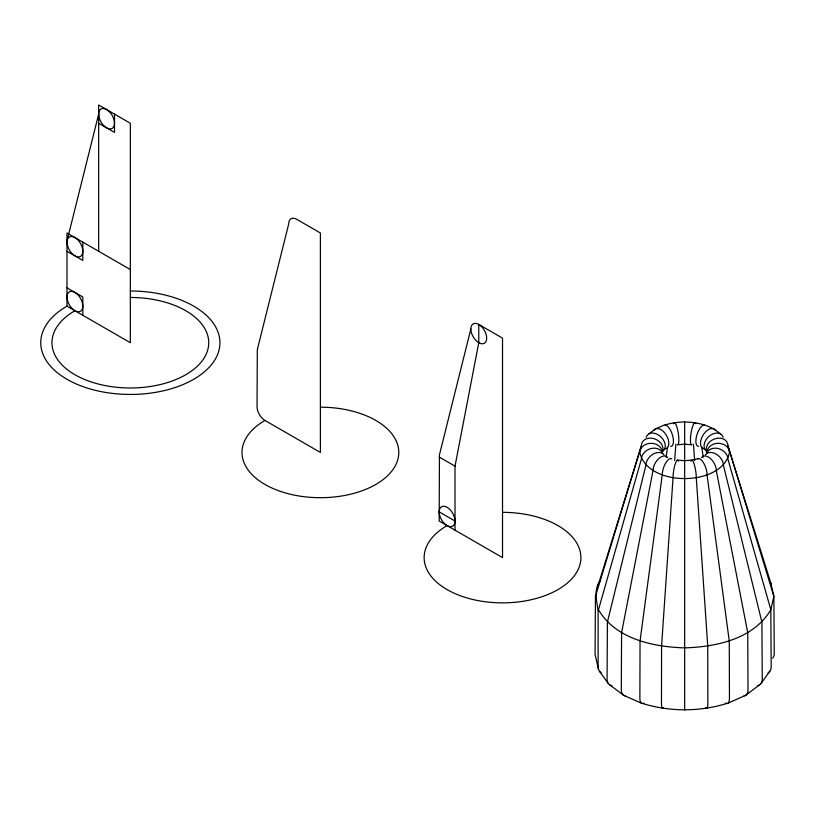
<?xml version="1.0" encoding="UTF-8"?>
<svg xmlns="http://www.w3.org/2000/svg" width="815" height="815" viewBox="0 0 815 815"><rect width="100%" height="100%" fill="white"/><g stroke="black" fill="none" stroke-linecap="round" stroke-linejoin="round"><path stroke-width="1.22" d="M674.667 460.485L675.869 444.114M67.258 239.926L66.993 242.137A11.196 6.469 60 0 0 78.26 256.929A11.196 6.469 60 0 0 80.002 242.646A11.196 6.469 60 0 0 67.258 239.926L98.666 114.12A11.196 6.469 60 0 1 110.545 113.061A11.196 6.469 60 0 1 110.545 128.902A11.196 6.469 60 0 1 98.666 114.12M455.014 530.168L455.014 466.16L478.772 342.718L478.772 324.431L502.529 338.144L502.529 557.603L439.173 521.029L439.448 454.811L470.846 329.005A11.196 6.469 60 0 1 482.724 327.946A11.196 6.469 60 0 1 482.724 343.777A11.196 6.469 60 0 1 470.846 329.005M666.11 457.327L667.505 447.292M598.118 585.364L641.385 445.754A11.196 8.833 24.9 0 1 653.62 438.572A11.196 8.833 24.9 0 1 662.656 451.408M641.385 445.754L595.449 596.376L595.072 653.61A11.196 9.148 0 0 0 595.449 655.973L598.485 669.309M600.543 580.178C592.943 589.602 597.222 601.664 598.118 612.136L598.118 666.996A11.196 8.833 -24.9 0 0 601.287 672.976M760.945 683.612L769.747 671.346M648.709 433.998L655.301 429.026L663.899 425.216A11.196 4.574 71.6 0 1 672.304 434.517A11.196 4.574 71.6 0 1 670.664 446.365M759.407 684.987L745.694 695.307L727.815 703.233M665.06 424.931C677.774 421.029 691.548 421.029 704.262 424.931M698.659 458.519L691.904 460.139L684.661 460.689L677.408 460.139M726.654 703.528C699.413 711.872 669.91 711.872 642.658 703.528M641.507 703.233L623.628 695.307L609.915 684.987M98.666 123.269L114.508 132.407L114.508 114.12M130.339 269.571L66.993 232.998L66.993 306.145A89.589 51.722 0 0 0 85.544 387.512A89.589 51.722 0 0 0 216.882 356.104A89.589 51.722 0 0 0 130.339 290.996M439.173 457.021L455.014 466.16M66.993 251.285L82.824 260.423L82.824 242.137M66.993 287.858L82.824 297.006L82.824 315.293M439.173 511.881A11.196 6.469 60 0 0 451.052 526.653A11.196 6.469 60 0 0 451.052 510.822A11.196 6.469 60 0 0 439.173 511.881L455.014 521.029M66.993 306.145L130.339 342.718L130.339 123.269L98.666 104.982L98.666 251.285M264.957 420.438L320.397 452.447L320.397 232.988L296.64 219.276A11.196 6.469 60 0 0 288.714 223.85L257.316 349.655L257.041 406.726A11.196 6.469 60 0 0 264.957 420.438A78.393 45.263 0 0 0 281.195 491.639A78.393 45.263 0 0 0 396.11 464.163A78.393 45.263 0 0 0 320.397 407.184M720.613 433.998L714.011 429.026L705.413 425.216A11.196 4.574 -71.6 0 0 697.019 434.517A11.196 4.574 -71.6 0 0 698.659 446.365M599.565 671.346L608.367 683.612M706.666 451.408A11.196 8.833 -24.9 0 1 715.702 438.572A11.196 8.833 -24.9 0 1 727.927 445.754L770.827 583.051L773.873 596.376L774.25 653.61A11.196 9.148 0 0 1 772.752 658.184M727.927 445.754L773.873 596.376L770.827 609.712L771.194 666.996A11.196 8.833 24.9 0 1 768.025 672.976M770.827 583.051L771.194 585.364M701.807 447.292L703.202 457.327M693.443 444.114L694.645 460.485M684.661 421.895L684.661 710.018M130.339 297.465A78.393 45.263 0 0 1 206.063 354.433A78.393 45.263 0 0 1 91.148 381.919A78.393 45.263 0 0 1 74.909 310.719M502.529 512.34A78.393 45.263 0 0 1 578.243 569.318A78.393 45.263 0 0 1 463.328 596.794A78.393 45.263 0 0 1 447.099 525.593M646.193 437.258A11.196 7.916 45 0 1 660.415 436.443A11.196 7.916 45 0 1 662.422 451.5M654.048 430.198A11.196 6.469 60 0 1 666.497 435.495A11.196 6.469 60 0 1 664.857 448.933M662.259 452.447A11.196 9.148 0 0 0 651.063 443.299A11.196 9.148 0 0 0 639.867 452.447C646.866 487.268 722.457 487.268 729.456 452.447A11.196 9.148 0 0 0 718.26 443.299A11.196 9.148 0 0 0 707.053 452.447M662.656 453.476A11.196 8.833 -24.9 0 0 650.798 448.617A11.196 8.833 -24.9 0 0 641.385 459.14L598.485 609.712C615.753 639.123 653.039 646.876 684.661 647.884C716.283 646.876 753.569 639.123 770.827 609.712L727.927 459.14A11.196 8.833 24.9 0 0 718.524 448.617A11.196 8.833 24.9 0 0 706.666 453.476M611.922 685.772A11.196 7.916 -45 0 1 607.073 679.476L607.399 622.13L645.867 465.375A11.196 7.916 -45 0 1 653.049 454.149A11.196 7.916 -45 0 1 663.96 454.77M625.268 695.816A11.196 6.469 -60 0 1 621.305 690.183L621.58 632.797L652.988 470.734A11.196 6.469 -60 0 1 658.856 458.509A11.196 6.469 -60 0 1 667.76 457.633M644.013 703.09A11.196 4.574 -71.6 0 1 639.867 698.404L640.05 640.987L662.259 474.839A11.196 4.574 -71.6 0 1 665.723 462.94A11.196 4.574 -71.6 0 1 671.825 458.814M663.624 707.777A11.196 2.364 -81.2 0 1 661.474 703.569L661.566 646.132L673.068 477.427A11.196 2.364 -81.2 0 1 675.217 463.959A11.196 2.364 -81.2 0 1 678.477 461.198M705.698 707.777A11.196 2.364 81.2 0 0 707.848 703.569L707.746 646.132L696.255 477.427A11.196 2.364 81.2 0 0 694.105 463.959A11.196 2.364 81.2 0 0 690.845 461.198M725.309 703.09A11.196 4.574 71.6 0 0 729.456 698.404L729.262 640.987L707.053 474.839A11.196 4.574 71.6 0 0 703.6 462.94A11.196 4.574 71.6 0 0 697.497 458.814M744.054 695.816A11.196 6.469 60 0 0 748.007 690.183L747.742 632.797L716.334 470.734A11.196 6.469 60 0 0 710.466 458.509A11.196 6.469 60 0 0 701.562 457.633M757.4 685.772A11.196 7.916 45 0 0 762.249 679.476L761.913 622.13L723.455 465.375A11.196 7.916 45 0 0 716.263 454.149A11.196 7.916 45 0 0 705.352 454.77M706.9 451.5A11.196 7.916 -45 0 1 708.907 436.443A11.196 7.916 -45 0 1 723.119 437.258M704.455 448.933A11.196 6.469 -60 0 1 702.815 435.495A11.196 6.469 -60 0 1 715.275 430.198M695.867 423.729A11.196 2.364 -81.2 0 0 691.303 431.655A11.196 2.364 -81.2 0 0 691.904 444.746L684.661 444.195L677.408 444.746A11.196 2.364 81.2 0 0 678.009 431.655A11.196 2.364 81.2 0 0 673.455 423.729M66.993 297.006A11.196 6.469 60 0 0 78.872 311.778A11.196 6.469 60 0 0 78.872 295.937A11.196 6.469 60 0 0 66.993 297.006"/></g></svg>
